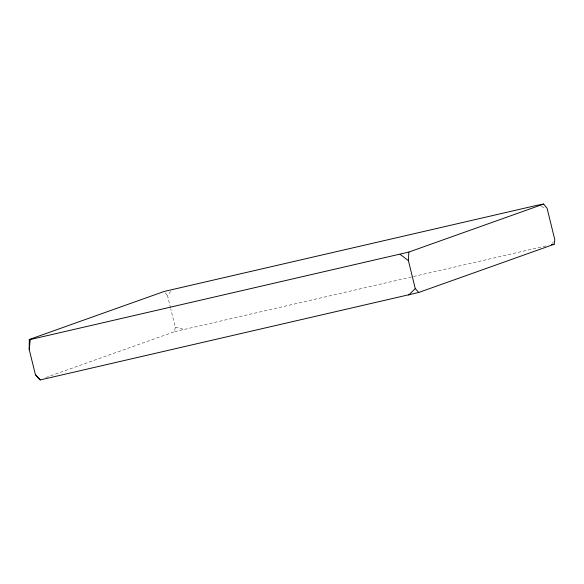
<?xml version="1.0" encoding="UTF-8"?>
<svg xmlns="http://www.w3.org/2000/svg" width="584" height="584" viewBox="0 0 584 584"><rect width="100%" height="100%" fill="white"/><g stroke="black" fill="none" stroke-linecap="round" stroke-linejoin="round"><path stroke-width="0.44" stroke-dasharray="2.92 2.19" d="M45.8 377.534L174.601 331.661L175.251 327.12L170.754 308.812M552.391 243.258L553.355 241.842M170.535 307.936L167.542 295.73L170.608 291.467M174.601 331.661L546.982 245.703M175.251 327.12L183.741 329.354M541.207 206.568L544.565 207.568M165.287 292.876L167.542 295.73"/><path stroke-width="0.88" d="M29.2 349.444L29.302 339.472L164.155 291.452L537.003 205.312L543.646 204.057L547.091 208.32L554.8 239.71L554.15 244.258L418.772 292.46L40.208 379.943L35.383 374.621L29.2 349.444L30.288 339.538L408.851 252.062L543.646 204.057M418.772 292.46L415.268 288.576L408.399 260.61L408.851 252.062M408.705 295.073L415.268 288.576M551.427 244.681L554.15 244.258M29.302 339.472L30.288 339.538M400.12 254.368L408.399 260.61M35.383 374.621L40.208 379.943"/></g></svg>
